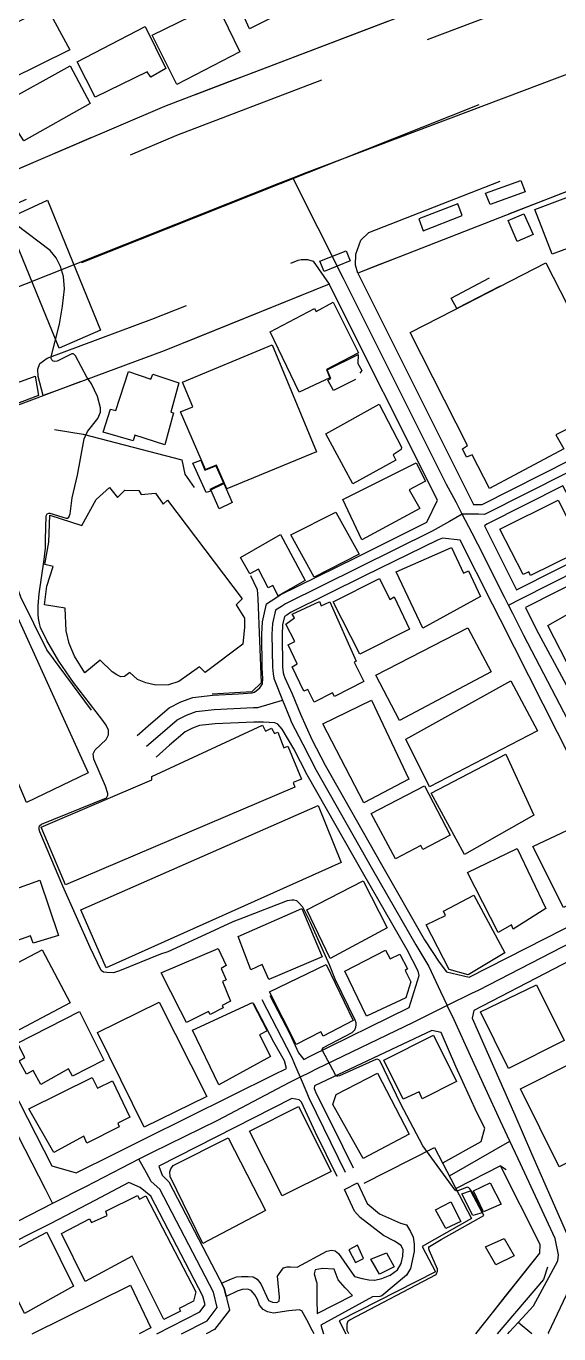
# Model space of a CAD drawing. Header units: millimetres. Extents: x 198785 to 203305, y 542885 to 545889.
# Drawn here: x 199270.5 to 199364.9, y 542885.3 to 543117.3 of the extents above; entities that cross this region are included whole.
import ezdxf

# ---------------------------------------------------------------- set-up
doc = ezdxf.new("R2010")
doc.units = ezdxf.units.MM
for name, pattern in [('FENCE_25K', [54.3, 28.7, -9.2, -16.4]), ('HIDDEN_BULD_25K', [28.8, 18.4, -10.4]), ('HIDDEN_IN_25K', [56.5, 36.5, -20])]:
    doc.linetypes.add(name, pattern=pattern)
for name, color, linetype in [('A0013114', 253, 'Continuous'), ('A0013117', 253, 'Continuous'), ('A0013118', 253, 'Continuous'), ('A0023214', 253, 'Continuous'), ('A0023217', 253, 'Continuous'), ('A0033324', 253, 'Continuous'), ('A0043325', 253, 'Continuous'), ('B0014111', 253, 'Continuous'), ('B0014112', 253, 'Continuous'), ('B0014113', 253, 'Continuous'), ('B0014116', 253, 'Continuous'), ('B0024120', 253, 'Continuous'), ('C0076117', 253, 'Continuous'), ('C0523121', 253, 'Continuous'), ('F0017111', 253, 'Continuous'), ('F0047224', 253, 'Continuous')]:
    doc.layers.add(name, color=color, linetype=linetype)

msp = doc.modelspace()

# ---------------------------------------------------------------- linework, layer by layer
at = {"layer": 'A0013114'}
for points in [[(199255.45, 543086.16), (199295.03, 543103.09), (199305.98, 543107.27), (199310.41, 543108.96), (199361.63, 543128.49)], [(199380.56, 543093.52), (199329.23, 543073.46)], [(199324.17, 543071.52), (199294.92, 543059.69), (199275.93, 543052.64), (199269.96, 543050.42), (199262.98, 543047.83), (199216.32, 543030.05)]]:
    msp.add_lwpolyline(points, dxfattribs=at)
at = {"layer": 'A0013117'}
for points in [[(199290.11, 542991.44), (199292.53, 542993.57), (199295.78, 542996.35), (199297.86, 542997.4), (199300, 542998.2), (199303.57, 542998.61), (199308.11, 542998.81), (199310.49, 542999.01), (199310.96, 542999.15), (199311.86, 542999.88), (199312.35, 543000.63), (199312.42, 543001.54), (199312.3, 543003.44), (199312.21, 543009.44), (199312.34, 543011.58), (199313.03, 543014.83), (199314.73, 543015.86), (199315.51, 543016.37), (199328.81, 543022.97), (199341.48, 543029.3), (199341.54, 543029.39), (199343.38, 543033.2), (199324.17, 543071.52)], [(199329.23, 543073.46), (199349.78, 543032.43), (199351.27, 543032.42), (199367.08, 543040.4), (199376.29, 543022.91), (199358.95, 543014.14), (199360.88, 543010.29), (199382.98, 542969.26), (199385.06, 542968.15), (199397.66, 542974.2), (199397.09, 542975.23), (199392.08, 542985.02), (199385.24, 542998.52)], [(199365.58, 543035.72), (199352.09, 543028.92), (199351.69, 543028.62), (199357.38, 543017.27), (199371.54, 543024.42), (199365.58, 543035.72)], [(199216.32, 543030.05), (199220.12, 543022.61), (199222.03, 543018.86), (199275.03, 542915.12), (199279.35, 542913.84), (199286.02, 542917.17), (199291.56, 542919.93), (199314.39, 542931.32), (199316.58, 542932.4), (199316.25, 542933.75), (199314.35, 542937.06), (199310.82, 542943.85)], [(199344.23, 543026.47), (199343.36, 543026.11), (199330.41, 543019.74), (199317.3, 543013.24), (199316.64, 543012.81), (199316.23, 543012.56), (199315.92, 543011.1), (199315.81, 543009.37), (199315.9, 543003.64), (199316, 543002.59), (199316.15, 543002.14), (199316.3, 543001.67), (199317.61, 542998.85), (199319.09, 542995.24), (199321.1, 542990.71), (199323.44, 542986.18), (199333.42, 542968.59), (199341.09, 542955.22), (199343.69, 542951.26), (199344.98, 542949.53), (199348.99, 542948.59), (199375.83, 542962.23)], [(199377.39, 542966.73), (199354.49, 543012.06), (199353.13, 543014.75), (199347.4, 543026.08), (199344.23, 543026.47)], [(199313.66, 542945.32), (199317.19, 542938.53), (199318.75, 542935.16), (199319.66, 542934), (199320.8, 542934.54), (199338.36, 542943.19), (199340.11, 542948.85), (199339.92, 542949.64), (199337.97, 542953.41), (199330.29, 542966.8), (199320.27, 542984.46), (199317.89, 542989.06), (199315.83, 542992.54), (199315.04, 542993.47), (199314.55, 542993.68), (199312.52, 542993.84), (199310.8, 542993.84), (199303.96, 542993.52), (199301.2, 542993.21), (199299.92, 542992.72), (199298.63, 542992.07), (199295.87, 542989.71), (199293.48, 542987.61)], [(199419.96, 542885.31), (199383.56, 542956.29), (199378.03, 542957.34), (199349.82, 542942.66), (199349.54, 542941.32), (199357.05, 542924.17), (199360.06, 542917.28), (199367.94, 542899.29), (199368.12, 542898.07), (199367.77, 542895.54), (199363.01, 542885.45), (199363.06, 542885.31)], [(199344.29, 542915.62), (199351.09, 542919.41), (199351.77, 542921.79), (199350.35, 542924.59), (199346.61, 542932.74), (199344.02, 542938.78), (199342.36, 542939.14), (199321.54, 542929.31), (199321.52, 542928.83), (199321.84, 542927.92), (199324.64, 542922.46), (199328.41, 542914.76)], [(199325.6, 542913.24), (199321.77, 542921.05), (199319.28, 542926.39), (199318.82, 542926.84), (199317.53, 542927.07), (199293.95, 542915.07), (199294.58, 542913.46), (199295.75, 542912.26), (199305.57, 542893.43), (199306.51, 542889.51), (199303.84, 542886.06), (199302.37, 542885.31)], [(199350.17, 542885.31), (199353.11, 542889.03), (199355.45, 542891.99), (199361.48, 542899.61), (199361.55, 542901.13), (199354.56, 542915.08), (199346.66, 542911.07)], [(199288.64, 542912.16), (199282.62, 542908.98), (199274.86, 542904.89), (199272.71, 542903.81), (199261.17, 542898.01), (199256.76, 542895.79), (199235.89, 542885.31)], [(199293.61, 542885.31), (199301.23, 542889.21), (199302.17, 542890.44), (199301.79, 542892.01), (199292.56, 542909.73), (199290.67, 542911.24), (199288.64, 542912.16)]]:
    msp.add_lwpolyline(points, dxfattribs=at)
at = {"layer": 'A0013118'}
for points in [[(199321.52, 542885.31), (199321.23, 542885.85), (199320.19, 542887.78), (199319.34, 542889.38), (199318.82, 542889.54), (199317.02, 542889.37), (199314.31, 542888.95), (199313.25, 542889.21), (199312.46, 542889.64), (199311.83, 542890.39), (199311.45, 542891.37), (199311.02, 542892.25), (199310.35, 542893.01), (199309.67, 542893.22), (199308.75, 542893.19), (199307.85, 542892.89), (199305.93, 542891.94), (199305.93, 542891.94), (199305.57, 542893.43), (199305.11, 542894.3), (199306.87, 542895.08), (199307.77, 542895.4), (199308.64, 542895.49), (199309.78, 542895.47), (199310.68, 542895.39), (199311.38, 542894.99), (199312.04, 542894.17), (199313.43, 542891.22), (199314.12, 542890.9), (199314.89, 542890.86), (199315.31, 542891.1), (199315.39, 542891.84), (199315.01, 542895.52), (199315.57, 542896.37), (199316.05, 542897.01), (199316.73, 542897.22), (199317.34, 542897.18), (199318.5, 542897.12), (199323.78, 542899.95), (199324.59, 542900.14), (199325.23, 542900.04), (199325.85, 542899.56), (199328.67, 542895.49), (199330, 542895.12), (199331.22, 542894.87), (199332.21, 542894.85), (199332.27, 542894.85), (199333.49, 542895.14), (199335, 542895.73), (199336.27, 542896.65), (199336.94, 542897.8), (199337.23, 542899.09), (199337.3, 542900.18), (199336.92, 542900.97), (199335.74, 542901.73), (199333.82, 542902.78), (199329.66, 542905.94), (199328.65, 542907.09), (199326.86, 542910.91), (199329.19, 542912.09), (199330.89, 542908.4), (199333.09, 542906.57), (199336.83, 542904.94), (199337.86, 542904.67), (199338.6, 542903.47), (199339.05, 542902.48), (199339.22, 542901.24), (199339.23, 542899.94), (199338.59, 542896.9), (199337.89, 542895.7), (199333.49, 542892.04), (199333.14, 542891.96), (199331.82, 542891.9), (199322.71, 542886.83), (199323.15, 542885.31)], [(199321.95, 542894.49), (199321.97, 542894.42), (199322, 542891.36), (199322.02, 542888.93), (199328.28, 542892.12), (199327.03, 542893.46), (199325.76, 542894.91), (199325.03, 542896.8), (199322.98, 542896.91), (199321.71, 542896.67), (199321.53, 542895.95), (199321.95, 542894.49)]]:
    msp.add_lwpolyline(points, dxfattribs=at)
at = {"layer": 'A0023214'}
msp.add_lwpolyline([(199082.88, 542999.94), (199090.09, 543002.42), (199099.96, 543005.82), (199119.96, 543014.12), (199145.87, 543023.97), (199148.71, 543025.05), (199151.44, 543026.08), (199177.07, 543035.83), (199202.79, 543045.51), (199205.05, 543046.36), (199208.73, 543047.77), (199259.72, 543067.38), (199262.36, 543068.39), (199265.53, 543069.65), (199315.1, 543089.34), (199317.73, 543090.38), (199319.82, 543091.2), (199371.29, 543110.64), (199374.63, 543111.9), (199377.73, 543113.25), (199406.52, 543125.77), (199412.98, 543128), (199439.65, 543137.23)], dxfattribs=at)
at = {"layer": 'A0023217'}
for points in [[(199347.76, 543030.7), (199346.65, 543032.81), (199344.99, 543035.99), (199326.7, 543072.49), (199317.73, 543090.38)], [(199205.05, 543046.36), (199213.87, 543028.37), (199217.35, 543021.28), (199218.3, 543019.35), (199220.03, 543015.88), (199273.8, 542911.04), (199275.15, 542908.42)], [(199355.96, 543014.59), (199358.16, 543015.7), (199373.91, 543023.66), (199366.33, 543038.06), (199351.68, 543030.67), (199350.66, 543030.68), (199347.76, 543030.7)], [(199347.76, 543030.7), (199345.5, 543029.43), (199342.42, 543027.7), (199316.41, 543014.81), (199315.69, 543014.34), (199314.63, 543013.7), (199314.13, 543011.34), (199314.01, 543009.41), (199314.1, 543003.54), (199314.22, 543002.37), (199314.34, 543001.6), (199314.4, 543001.44), (199315.89, 542997.74)], [(199355.96, 543014.59), (199355.25, 543016.01), (199350.52, 543025.4), (199349.51, 543027.33), (199347.76, 543030.7)], [(199382.69, 542962.94), (199380.51, 542967.31), (199379.9, 542968.53), (199358.7, 543009.16), (199356.72, 543013.1), (199355.96, 543014.59)], [(199291.8, 542989.53), (199294.2, 542991.64), (199297.21, 542994.21), (199298.89, 542995.06), (199300.6, 542995.71), (199303.77, 542996.06), (199310.74, 542996.39), (199311.52, 542996.39), (199313.69, 542997.06), (199315.89, 542997.74)], [(199315.89, 542997.74), (199317.23, 542994.43), (199317.45, 542993.88), (199319.49, 542989.89), (199321.85, 542985.32), (199331.86, 542967.7), (199339.53, 542954.32), (199341.81, 542950.45), (199343.93, 542946.02), (199345.11, 542943.53)], [(199382.69, 542962.94), (199380.38, 542961.68), (199376.59, 542959.61), (199350.58, 542946.23), (199349.4, 542945.65), (199345.11, 542943.53)], [(199312.24, 542944.59), (199317.51, 542934.45), (199318.05, 542933.16), (199319.02, 542930.84)], [(199345.11, 542943.53), (199340.34, 542941.18), (199339.05, 542940.54), (199321.88, 542932.26), (199320.61, 542931.63), (199319.02, 542930.84)], [(199356.2, 542919.51), (199354.56, 542923.05), (199349.2, 542934.61), (199346.32, 542941.01), (199345.11, 542943.53)], [(199319.02, 542930.84), (199317.51, 542930.09), (199317.03, 542929.85), (199304.4, 542923.16), (199292.78, 542917.45), (199290.43, 542916.29)], [(199319.02, 542930.84), (199320.18, 542928.07), (199320.56, 542927.16), (199327, 542914)], [(199345.48, 542913.34), (199353.39, 542917.9), (199356.2, 542919.51)], [(199357.64, 542887.3), (199359.07, 542888.86), (199360.36, 542890.27), (199364.71, 542898.28), (199364.82, 542899.33), (199364.22, 542902.24), (199357.68, 542916.33), (199356.2, 542919.51)], [(199290.43, 542916.29), (199287.33, 542914.67), (199280.99, 542911.41), (199275.15, 542908.42)], [(199297.99, 542885.31), (199302.53, 542887.64), (199304.34, 542889.97), (199303.68, 542892.72), (199294.15, 542911), (199292.6, 542912.34), (199291.76, 542913.87), (199290.43, 542916.29)], [(199275.15, 542908.42), (199271.09, 542906.34), (199259.77, 542900.57), (199257.73, 542899.53), (199255.32, 542898.2), (199228.77, 542885.31)], [(199355.82, 542885.31), (199356.13, 542885.64), (199357.64, 542887.3)], [(199360.1, 542885.31), (199357.64, 542887.3)]]:
    msp.add_lwpolyline(points, dxfattribs=at)
at = {"layer": 'A0033324', "linetype": 'HIDDEN_IN_25K', "flags": 128}
for points in [[(199261.27, 543082.56), (199260.31, 543082.15), (199258.7, 543082.49), (199257.5, 543083.43), (199255.45, 543086.16), (199295.03, 543103.09), (199361.63, 543128.49), (199362.34, 543126.51), (199362.36, 543124.76), (199361.87, 543123.35), (199360.65, 543122.13), (199297.13, 543097.9), (199261.27, 543082.56)], [(199332.47, 543074.73), (199329.23, 543073.46), (199328.86, 543074.86), (199328.92, 543076.84), (199329.77, 543079.3), (199331.17, 543080.66), (199375.93, 543098.15), (199377.11, 543097.95), (199379.02, 543096.78), (199380.56, 543093.52), (199332.47, 543074.73)], [(199275.93, 543052.64), (199273.48, 543051.73), (199272.56, 543055.1), (199272.53, 543056.42), (199272.87, 543057.41), (199274.17, 543058.39), (199292.75, 543065.28), (199318.69, 543075.77), (199319.23, 543075.89), (199320.33, 543075.89), (199321.32, 543075.61), (199324.17, 543071.52), (199294.92, 543059.69), (199275.93, 543052.64)], [(199350.17, 542885.31), (199361.48, 542899.61), (199361.55, 542901.13), (199354.56, 542915.08), (199357.68, 542913.07), (199363.3, 542901.94), (199363.56, 542901.26), (199363.63, 542900.62), (199363.53, 542899.5), (199363.31, 542898.44), (199362.15, 542894.92), (199353.93, 542885.31)]]:
    msp.add_lwpolyline(points, dxfattribs=at)
at = {"layer": 'A0043325'}
for points in [[(199283.62, 543063.32), (199276.3, 543060.13), (199266.95, 543083.03), (199274.23, 543086.4), (199283.62, 543063.32)], [(199327.87, 543075.66), (199323.28, 543073.75), (199322.49, 543075.57), (199327.18, 543077.42), (199327.87, 543075.66)], [(199272.65, 543051.78), (199263.25, 543048.23), (199261.45, 543051.33), (199272.07, 543055.21), (199272.65, 543051.78)]]:
    msp.add_lwpolyline(points, dxfattribs=at)
at = {"layer": 'B0014111'}
for points in [[(199321.75, 543122.69), (199310.03, 543116.82), (199306.33, 543125.1), (199317.72, 543130.53), (199321.75, 543122.69)], [(199308.36, 543112.73), (199297.16, 543106.91), (199292.81, 543115.66), (199304.19, 543121.22), (199308.36, 543112.73)], [(199295.2, 543109.74), (199292.57, 543108.21), (199291.9, 543109.15), (199282.68, 543104.66), (199279.48, 543110.95), (199291.53, 543117.19), (199295.2, 543109.74)], [(199281.78, 543103.54), (199270.03, 543096.93), (199265.92, 543103.37), (199278.23, 543110.22), (199281.78, 543103.54)], [(199366.91, 543078.02), (199363.68, 543076.85), (199360.63, 543084.75), (199375.7, 543090.4), (199378.27, 543083.78), (199366.5, 543079.1), (199366.91, 543078.02)], [(199365.78, 543042.32), (199352.58, 543035.24), (199349.53, 543041.24), (199348.5, 543040.82), (199347.81, 543042.32), (199348.69, 543042.87), (199338.5, 543062.93), (199341.17, 543064.3), (199346.16, 543066.86), (199362.6, 543075.32), (199375.33, 543050.34), (199364.37, 543044.79), (199365.78, 543042.32)], [(199324.88, 543068.32), (199329.38, 543059.3), (199323.68, 543056.35), (199324.27, 543054.91), (199318.82, 543052.34), (199313.72, 543063.06), (199321.57, 543067.22), (199321.89, 543066.64), (199324.88, 543068.32)], [(199321.93, 543041.79), (199306.01, 543035.21), (199304.18, 543039.42), (199302.22, 543038.63), (199297.84, 543048.84), (199299.99, 543049.76), (199298.19, 543054.11), (199314.08, 543060.77), (199321.93, 543041.79)], [(199288.58, 543056), (199292.57, 543054.68), (199292.92, 543055.55), (199297.5, 543054.01), (199296.13, 543048.82), (199296.56, 543048.7), (199295.02, 543042.99), (199289.7, 543044.71), (199289.4, 543043.74), (199284.13, 543045.27), (199285.39, 543049.35), (199286.36, 543049.09), (199288.58, 543056)], [(199336.01, 543040.3), (199328.38, 543036.1), (199323.59, 543044.96), (199333.03, 543050.24), (199336.99, 543042.62), (199336.93, 543042.15), (199335.52, 543041.24), (199336.01, 543040.3)], [(199285.21, 543035.43), (199286.67, 543033.64), (199287.93, 543034.97), (199290.4, 543034.91), (199290.87, 543034.18), (199293.36, 543034.44), (199294.73, 543032.51), (199295.53, 543033.2), (199308.74, 543015.69), (199307.69, 543014.65), (199309.13, 543012.26), (199309.15, 543010.64), (199308.84, 543007.66), (199302.21, 543002.61), (199301.17, 543003.6), (199297.54, 543001), (199295.71, 543000.41), (199293.44, 543000.35), (199291.66, 543000.77), (199290.18, 543001.39), (199288.86, 543002.6), (199287.9, 543001.91), (199287.25, 543001.85), (199286.54, 543002.23), (199285.68, 543002.73), (199283.59, 543004.78), (199280.83, 543002.57), (199279.03, 543005.52), (199278.06, 543007.74), (199277.57, 543010), (199277.36, 543014.04), (199273.68, 543014.63), (199274.15, 543017.94), (199275.24, 543021.44), (199273.76, 543021.75), (199274.47, 543025.73), (199274.63, 543030.51), (199280.34, 543028.7), (199282.86, 543033.33), (199285.21, 543035.43)], [(199367.65, 543023.7), (199359.88, 543019.83), (199359.55, 543020.5), (199358.58, 543020.02), (199354.44, 543028.06), (199364.78, 543033.21), (199368.59, 543025.57), (199367.09, 543024.82), (199367.65, 543023.7)], [(199345.83, 543024.79), (199347.98, 543020.27), (199348.89, 543020.67), (199351, 543016.09), (199340.79, 543010.49), (199336.07, 543020.47), (199345.83, 543024.79)], [(199352.86, 543002.71), (199336.61, 542994.09), (199332.43, 543002.16), (199348.75, 543010.54), (199352.86, 543002.71)], [(199374.26, 542965.45), (199365.68, 542960.93), (199360.24, 542971.74), (199371.56, 542977.05), (199376.05, 542967.91), (199373.65, 542966.75), (199374.26, 542965.45)], [(199362.6, 542960.73), (199356.78, 542957.08), (199356.46, 542957.88), (199354.15, 542956.49), (199348.7, 542967.12), (199357.48, 542971.39), (199362.6, 542960.73)], [(199355.3, 542952.87), (199348.8, 542948.99), (199345.41, 542949.95), (199341.36, 542957.84), (199344.78, 542959.52), (199344.42, 542960.29), (199349.79, 542963.1), (199355.3, 542952.87)], [(199334.15, 542953.35), (199334.98, 542951.8), (199336.68, 542952.63), (199338.05, 542950.04), (199337.62, 542949.74), (199338.63, 542947.76), (199337.75, 542944.92), (199330.78, 542941.63), (199326.93, 542949.65), (199334.15, 542953.35)], [(199365.84, 542937.36), (199355.96, 542932.35), (199351.02, 542942.41), (199360.91, 542947.21), (199365.84, 542937.36)], [(199346.74, 542930.08), (199340.67, 542927), (199340.11, 542928.24), (199337.31, 542926.95), (199333.83, 542933.86), (199342.68, 542938.31), (199346.74, 542930.08)], [(199312.87, 542907.16), (199301.78, 542901.33), (199295.99, 542913.19), (199295.95, 542914.02), (199296.1, 542914.58), (199296.49, 542915.14), (199306.24, 542920.05), (199312.87, 542907.16)]]:
    msp.add_lwpolyline(points, dxfattribs=at)
at = {"layer": 'B0014112'}
for points in [[(199340.23, 543031.7), (199329.95, 543026.15), (199326.59, 543033.31), (199339.58, 543039.81), (199341.22, 543036.54), (199338.32, 543035), (199340.23, 543031.7)], [(199315.56, 543027.1), (199319.9, 543018.96), (199315.15, 543016.25), (199314.19, 543018.08), (199313.34, 543017.66), (199311.63, 543020.97), (199310.11, 543020.1), (199308.45, 543023.02), (199315.56, 543027.1)], [(199333.06, 543019.29), (199334.92, 543015.59), (199335.7, 543016.02), (199338.43, 543010.28), (199329.58, 543005.87), (199324.85, 543015.17), (199333.06, 543019.29)], [(199322.44, 543015.24), (199322.74, 543014.47), (199324.31, 543015.15), (199328.93, 543004.66), (199328.62, 543004.45), (199330.29, 543001.05), (199325.13, 542998.36), (199324.75, 542999.03), (199321.48, 542997.38), (199320.39, 542999.63), (199319.67, 542999.29), (199317.61, 543003.63), (199318.52, 543004.13), (199316.87, 543007.52), (199318.07, 543008.11), (199316.51, 543011.19), (199318.02, 543012.29), (199317.63, 543012.97), (199322.44, 543015.24)], [(199338.3, 542983.69), (199330.29, 542979.51), (199323.07, 542993.54), (199331.66, 542997.73), (199338.3, 542983.69)], [(199360.46, 542977.33), (199348.13, 542970.36), (199342.22, 542981.2), (199355.46, 542988.16), (199360.46, 542977.33)], [(199345.59, 542973.78), (199340.79, 542971.23), (199340.39, 542971.93), (199335.91, 542969.57), (199331.63, 542977.58), (199341.08, 542982.52), (199345.59, 542973.78)], [(199276.2, 542955.97), (199271.68, 542954.6), (199271.24, 542955.93), (199268.77, 542955.05), (199265.78, 542963.26), (199272.9, 542965.77), (199276.2, 542955.97)], [(199334.44, 542957.35), (199324.35, 542951.91), (199320.19, 542960.55), (199330.2, 542965.69), (199334.44, 542957.35)], [(199322.95, 542952.17), (199313.45, 542948.15), (199312.29, 542950.85), (199310.26, 542949.9), (199308.05, 542955.8), (199319.3, 542960.73), (199322.95, 542952.17)], [(199305.36, 542943.12), (199303.09, 542941.96), (199302.77, 542942.48), (199298.89, 542940.53), (199297.83, 542942.6), (199294.41, 542949.33), (199294.51, 542949.38), (199304.52, 542953.65), (199305.93, 542950.67), (199305.04, 542950.11), (199305.91, 542948.08), (199305.23, 542947.82), (199306.68, 542944.32), (199305.21, 542943.53), (199305.36, 542943.12)], [(199328.44, 542940.9), (199323.11, 542938.1), (199322.71, 542938.9), (199318.3, 542936.64), (199313.62, 542945.95), (199323.64, 542950.81), (199328.44, 542940.9)], [(199313.79, 542934.51), (199304.62, 542929.49), (199299.92, 542939.15), (199310.6, 542944.09), (199313.15, 542939.08), (199311.81, 542938.32), (199313.79, 542934.51)], [(199284.23, 542933.87), (199278.66, 542930.99), (199277.95, 542932.3), (199273.05, 542929.56), (199271.67, 542932), (199270.53, 542931.36), (199269.23, 542933.73), (199270.22, 542934.33), (199268.9, 542936.85), (199279.92, 542942.47), (199284.23, 542933.87)], [(199282.17, 542930.75), (199283.1, 542928.86), (199285.76, 542930.16), (199288.84, 542923.75), (199286.71, 542922.65), (199286.96, 542922.02), (199281.24, 542919.15), (199280.66, 542920.38), (199275.34, 542917.47), (199270.95, 542925.25), (199282.17, 542930.75)]]:
    msp.add_lwpolyline(points, dxfattribs=at)
at = {"layer": 'B0014113'}
for points in [[(199278.21, 543113.08), (199267.58, 543107.81), (199263.84, 543115.57), (199274.11, 543120.6), (199278.21, 543113.08)], [(199329.51, 543023.62), (199321.5, 543019.52), (199317.39, 543027.05), (199325.37, 543031.04), (199329.51, 543023.62)], [(199281.43, 542984.82), (199270.54, 542979.57), (199253.58, 543019.61), (199263.67, 543023.91), (199281.43, 542984.82)], [(199377.69, 543008.15), (199367.36, 543002.32), (199362.92, 543010.98), (199373.13, 543016.75), (199377.69, 543008.15)], [(199361.09, 542992.27), (199341.95, 542982.36), (199337.78, 542990.82), (199356.35, 543001.13), (199361.09, 542992.27)], [(199312.36, 542993.28), (199312.88, 542992.21), (199313.94, 542992.72), (199314.45, 542991.8), (199315.04, 542992.01), (199316.13, 542989.25), (199316.86, 542989.58), (199319.24, 542983.72), (199317.77, 542983.09), (199318.09, 542982.28), (199277.45, 542964.93), (199273.11, 542975.2), (199292.71, 542983.59), (199292.73, 542984.15), (199312.36, 542993.28)], [(199326.29, 542968.94), (199284.63, 542950.22), (199280.13, 542960.53), (199322.2, 542979.01), (199326.29, 542968.94)], [(199278.25, 542944), (199265.24, 542937.16), (199260.14, 542946.53), (199273.29, 542953.44), (199278.25, 542944)], [(199302.47, 542927.41), (199291.35, 542921.94), (199283.09, 542938.76), (199294.04, 542944.14), (199302.47, 542927.41)], [(199374.09, 542919.52), (199364.95, 542914.92), (199358.06, 542928.79), (199367.38, 542933.43), (199374.09, 542919.52)], [(199338.34, 542920.72), (199330.21, 542916.39), (199324.84, 542925.98), (199325.43, 542927.78), (199332.75, 542931.56), (199338.34, 542920.72)], [(199324.53, 542914.13), (199315.84, 542909.77), (199310.07, 542921.25), (199318.76, 542925.61), (199324.53, 542914.13)], [(199290.19, 542909.85), (199290.52, 542909.2), (199291.65, 542909.77), (199300.53, 542892.77), (199300.14, 542891.09), (199297.56, 542889.8), (199297.79, 542889.34), (199294.87, 542887.88), (199289.27, 542899.06), (199280.89, 542894.61), (199276.72, 542903.1), (199281.71, 542905.72), (199282.05, 542905.08), (199284.79, 542906.28), (199284.59, 542907.06), (199290.19, 542909.85)], [(199278.86, 542893.77), (199270.14, 542888.94), (199265.24, 542898.69), (199274.14, 542903.33), (199278.86, 542893.77)], [(199271.5, 542885.31), (199288.93, 542893.93), (199292.58, 542886.35)], [(199292.58, 542886.35), (199290.46, 542885.31)]]:
    msp.add_lwpolyline(points, dxfattribs=at)
at = {"layer": 'B0014116', "linetype": 'HIDDEN_BULD_25K', "flags": 128}
for points in [[(199360.34, 543080.32), (199357.52, 543079.09), (199355.91, 543082.78), (199358.69, 543084), (199360.34, 543080.32)], [(199354.49, 543071.15), (199346.79, 543067.2), (199345.81, 543069.03), (199353.46, 543073.07), (199354.49, 543071.15)], [(199328.84, 543054.59), (199324.92, 543052.67), (199323.94, 543054.47), (199324.46, 543054.75), (199323.83, 543056.33), (199329.3, 543059.03), (199329.22, 543057.42), (199329.94, 543056.2), (199328.84, 543054.59)], [(199301.39, 543040.28), (199302.15, 543038.5), (199304.1, 543039.27), (199305.44, 543036.27), (199303.03, 543035.08), (199303.17, 543034.77), (199302.34, 543034.54), (199300.03, 543039.73), (199301.39, 543040.28)], [(199307, 543032.76), (199304.66, 543031.67), (199303.21, 543035.04), (199305.5, 543036.16), (199307, 543032.76)], [(199354.66, 542908.32), (199351.55, 542906.96), (199349.76, 542910.69), (199352.69, 542912.11), (199354.66, 542908.32)], [(199351.27, 542906.78), (199349.65, 542906.29), (199347.69, 542910.16), (199349.24, 542910.68), (199351.27, 542906.78)], [(199347.49, 542905.24), (199344.82, 542903.98), (199343.02, 542907.32), (199345.71, 542908.74), (199347.49, 542905.24)], [(199356.95, 542899.12), (199353.73, 542897.56), (199351.86, 542900.72), (199355.2, 542902.21), (199356.95, 542899.12)], [(199335.66, 542897.19), (199333.09, 542895.91), (199331.58, 542898.53), (199334.3, 542899.65), (199335.66, 542897.19)]]:
    msp.add_lwpolyline(points, dxfattribs=at)
at = {"layer": 'B0024120', "linetype": 'FENCE_25K', "flags": 128}
for points in [[(199310.22, 543019.85), (199311.38, 543017.33), (199311.51, 543015.68), (199312.11, 543000.78), (199310.45, 542999.18), (199300.09, 542998.58), (199297.03, 542997.42), (199296.42, 542997.08), (199289.06, 542991.49), (199284.99, 542991.91), (199274.15, 543006.66), (199269.5, 543015.96), (199266.99, 543023.22), (199266.02, 543029.21), (199264.67, 543045.61)], [(199275.49, 543045.72), (199280.59, 543044.87), (199298.03, 543040.36), (199298.59, 543037.78), (199303.44, 543030.72), (199309.22, 543026.3), (199307.95, 543024.83), (199308.62, 543023.26)]]:
    msp.add_lwpolyline(points, dxfattribs=at)
at = {"layer": 'C0076117'}
for points in [[(199352.7, 543085.62), (199351.89, 543087.64), (199358.13, 543089.92), (199358.93, 543087.91), (199352.7, 543085.62)], [(199346.99, 543085.73), (199340.07, 543083.1), (199340.85, 543080.97), (199347.73, 543083.66), (199346.99, 543085.73)], [(199329.16, 542901.02), (199327.66, 542900.18), (199328.86, 542897.96), (199330.26, 542898.69), (199329.16, 542901.02)]]:
    msp.add_lwpolyline(points, dxfattribs=at)
at = {"layer": 'C0523121'}
msp.add_lwpolyline([(199280.33, 543075.33), (199350.77, 543103.4)], dxfattribs=at)
at = {"layer": 'F0017111', "elevation": 20}
msp.add_lwpolyline([(199327.63, 542885.31), (199327.35, 542885.88), (199327.34, 542887.08), (199327.54, 542887.59), (199327.83, 542887.77), (199343.12, 542895.86), (199343.28, 542896.1), (199343.36, 542896.38), (199343.36, 542896.76), (199341.93, 542900.04), (199341.81, 542900.38), (199341.81, 542900.62), (199341.97, 542900.8), (199343.99, 542902.07), (199351.59, 542906.28), (199349.62, 542910.34), (199349.12, 542911.02), (199348.92, 542911.21), (199348.81, 542911.28), (199348.69, 542911.3), (199348.52, 542911.29), (199346.95, 542910.69), (199346.69, 542910.7), (199346.51, 542910.81), (199340.76, 542918.63), (199336.81, 542926.19), (199333.22, 542933.7), (199332.96, 542933.94), (199332.66, 542934.04), (199332.43, 542934), (199325.97, 542931.05), (199325.72, 542931.02), (199325.49, 542931.03), (199325.26, 542931.23), (199323.01, 542935.56), (199322.95, 542935.75), (199323.02, 542935.94), (199323.17, 542936.09), (199328.25, 542938.79), (199328.71, 542939.25), (199328.92, 542939.71), (199328.96, 542940.15), (199328.96, 542940.45), (199328.78, 542940.95), (199325.25, 542948.24), (199324.25, 542950.76), (199320.86, 542958.27), (199319.51, 542961.02), (199318.78, 542961.78), (199318.42, 542962.09), (199317.88, 542962.25), (199317.54, 542962.25), (199316.74, 542962.13), (199309.12, 542959.14), (199307.07, 542958.41), (199302.25, 542956.14), (199295.56, 542953.1), (199294.27, 542952.63), (199287.02, 542949.68), (199285.93, 542949.36), (199284.74, 542949.38), (199284.15, 542949.49), (199283.75, 542949.78), (199281.79, 542953.83), (199276.98, 542964.69), (199272.91, 542974.36), (199272.76, 542974.77), (199272.75, 542975.13), (199272.82, 542975.41), (199273.18, 542975.72), (199284.69, 542980.41), (199284.83, 542980.6), (199284.94, 542980.84), (199284.94, 542981.14), (199284.5, 542982.45), (199282.46, 542987.22), (199282.32, 542988.2), (199282.71, 542988.92), (199284.61, 542990.76), (199285.07, 542991.55), (199285.08, 542992.37), (199284.65, 542993.27), (199283.87, 542994.36), (199278.82, 543000.84), (199276.25, 543004.61), (199274.11, 543008.3), (199273.02, 543010.59), (199272.81, 543011.33), (199272.64, 543012.22), (199272.58, 543012.95), (199272.58, 543014.49), (199272.75, 543016.57), (199273.64, 543022.66), (199273.88, 543024.69), (199273.88, 543026.2), (199274.03, 543030.42), (199274.19, 543030.77), (199274.45, 543030.89), (199274.68, 543030.9), (199277.52, 543030), (199277.79, 543030.01), (199278.02, 543030.19), (199278.24, 543030.76), (199278.63, 543033.59), (199279.54, 543037.61), (199280.76, 543044.1), (199281.35, 543045.39), (199283.17, 543047.67), (199283.66, 543048.83), (199283.66, 543049.56), (199283.12, 543051.57), (199282.02, 543053.82), (199281.21, 543055.01), (199279.23, 543058.78), (199279.05, 543058.98), (199278.85, 543059.13), (199278.55, 543059.15), (199275.95, 543057.83), (199275.53, 543057.77), (199275.25, 543057.85), (199275.02, 543058.06), (199274.88, 543058.3), (199274.9, 543058.61), (199276.36, 543064.43), (199276.92, 543067.63), (199277.23, 543070.65), (199277.1, 543072.87), (199276.57, 543074.63), (199275.77, 543076.19), (199274.7, 543077.48), (199268.65, 543082.12)], dxfattribs=at)
at = {"layer": 'F0047224'}
msp.add_lwpolyline([(199330.39, 542912.06), (199342.86, 542918.37), (199349.41, 542905.78), (199340.63, 542900.79), (199343.04, 542896.29), (199325.96, 542887.62), (199327.1, 542885.31)], dxfattribs=at)

doc.saveas('drawing.dxf')
